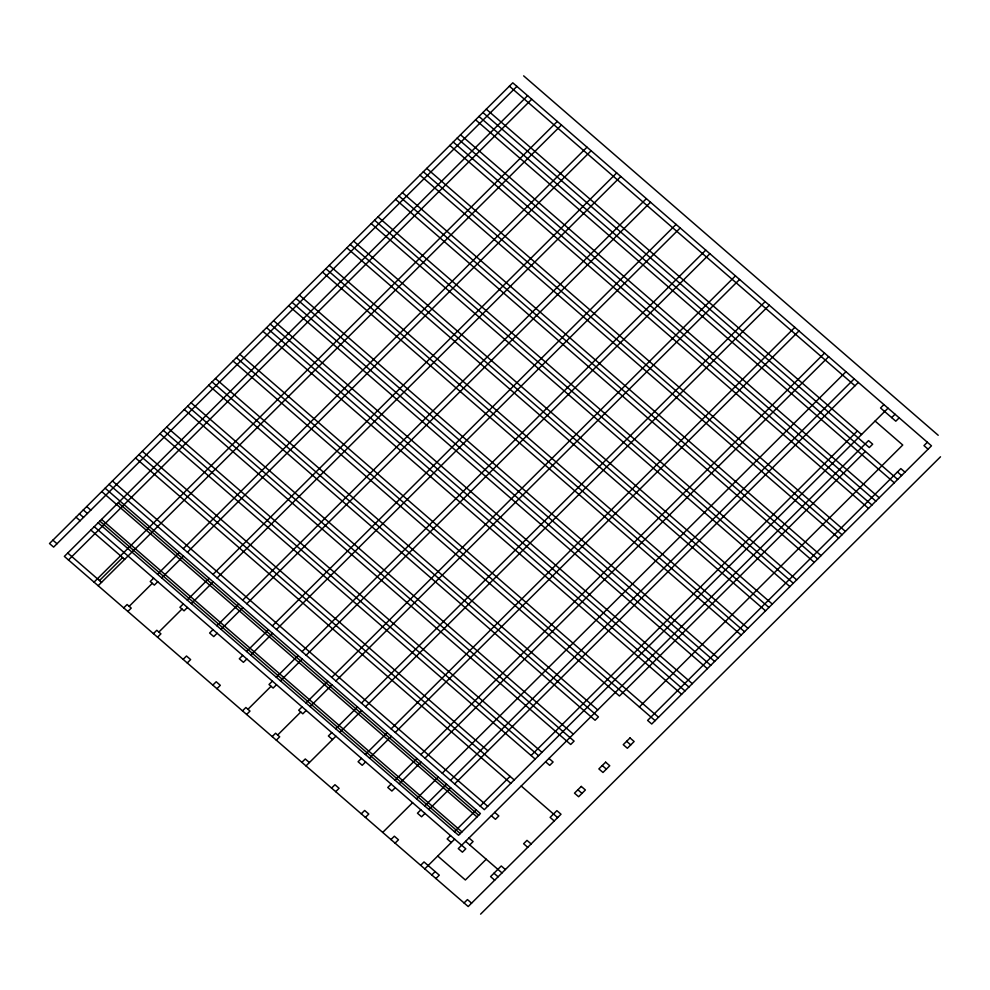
<?xml version="1.0" encoding="UTF-8"?>
<svg xmlns="http://www.w3.org/2000/svg" width="990" height="990" viewBox="0 0 990 990"><rect width="100%" height="100%" fill="white"/><g stroke="black" fill="none" stroke-linecap="round" stroke-linejoin="round"><path stroke-width="1.49" d="M523.636 75.859L938.211 435.278M516.904 86.39L53.621 547.111L49.5 543.535L512.771 82.814L931.466 445.822L651.729 724.012L647.609 720.435L900.838 468.604L904.971 472.18M527.62 95.683L64.35 556.405L468.196 906.531L561.008 814.226L556.887 810.649L550.118 817.381L554.239 820.957M68.471 559.981L531.741 99.26M94.038 582.145L557.308 121.436M99.483 580.573L122.599 557.58M98.158 585.721L561.441 125.012M123.725 607.885L127.116 604.519L131.237 608.095L127.858 611.461M153.623 578.16L150.233 581.526L154.353 585.102L157.744 581.736M157.534 574.274L179.363 552.568M183.274 548.67L587.008 147.176M129.183 606.313L152.299 583.32M161.655 577.851L183.484 556.145M187.395 552.247L591.129 150.752M153.425 633.637L156.804 630.271L160.924 633.835L157.546 637.201M183.311 603.912L179.92 607.278L184.053 610.842L187.432 607.476M187.221 600.014L209.051 578.308M212.961 574.423L616.696 172.916M158.87 632.053L181.987 609.06M191.342 603.591L213.184 581.885M217.082 577.999L620.817 176.492M183.113 659.377L186.504 656.011L190.624 659.587L187.234 662.954M212.999 629.652L209.62 633.018L213.741 636.595L217.132 633.229M216.909 625.767L238.751 604.048M242.661 600.163L646.383 198.656M221.042 629.331L242.872 607.625M246.782 603.739L650.517 202.232M212.801 685.117L216.191 681.751L220.312 685.327L216.934 688.693M242.699 655.392L239.308 658.758L243.429 662.335L246.819 658.969M246.609 651.507L268.438 629.788M272.349 625.903L676.083 224.396M250.73 655.083L272.559 633.365M276.47 629.479L680.204 227.972M242.501 710.857L245.879 707.491L250 711.068L246.621 714.434M272.386 681.132L269.008 684.498L273.129 688.075L276.507 684.709M276.297 677.247L298.126 655.529M302.037 651.643L705.771 250.136M247.946 709.285L271.062 686.293M280.418 680.823L302.259 659.105M306.158 655.219L709.892 253.712M272.188 736.597L275.579 733.231L279.7 736.808L276.309 740.173M302.074 706.872L298.695 710.238L302.816 713.815L306.207 710.449M305.984 702.987L327.826 681.269M331.737 677.383L735.459 275.888M277.633 735.026L300.75 712.033M310.118 706.563L331.947 684.845M335.857 680.959L739.592 279.465M301.876 762.337L305.267 758.971L309.387 762.548M331.774 732.612L328.383 735.978L332.504 739.555M335.684 728.727L357.514 707.021M361.424 703.123L765.159 301.628M306.009 765.913L335.895 736.189M339.805 732.303L361.635 710.597M365.545 706.699L769.279 305.205M331.576 788.09L334.954 784.724L339.087 788.288L335.697 791.666M361.461 758.365L358.083 761.731L362.204 765.307L365.582 761.941M365.372 754.467L387.201 732.761M391.112 728.875L794.846 327.368M369.493 758.043L391.335 736.337M395.245 732.452L798.967 330.945M361.263 813.83L364.654 810.463L368.775 814.04L365.384 817.406M391.149 784.105L387.771 787.471L391.892 791.047L395.282 787.681M395.06 780.219L416.901 758.501M420.812 754.615L824.534 353.108M399.193 783.795L421.022 762.077M424.933 758.192L828.667 356.685M382.709 832.417L412.595 802.692M416.505 798.806L438.347 777.088M442.245 773.202L845.98 371.708M390.951 839.57L394.342 836.204L398.463 839.78L395.084 843.146M420.849 809.845L417.458 813.211L421.579 816.787L424.97 813.421M424.76 805.959L446.589 784.241M450.5 780.355L854.234 378.848M428.88 809.535L450.71 787.817M454.62 783.932L858.355 382.425M420.651 865.31L424.029 861.943L439.288 875.172L435.909 878.538M450.537 835.585L447.158 838.951L451.279 842.527M454.447 831.699L476.277 809.981M480.187 806.095L510.085 776.37M531.073 755.506L857.414 430.959M883.922 404.601L880.543 407.967L895.802 421.196L899.18 417.829M424.772 868.886L454.657 839.161M888.042 408.165L484.32 809.672L109.049 484.32M431.789 874.962L435.167 871.596M891.668 417.619L895.059 414.253M469.706 844.928L473.096 841.562L468.963 837.986M865.384 451.44L619.443 696.02L233.034 361.016M486.226 859.246L465.374 879.986L437.716 856.016M639.342 706.971L902.744 445.017L875.098 421.047M464.075 902.954L467.453 899.588L471.587 903.165M927.345 442.245L923.967 445.611L928.088 449.188M940.5 456.798L480.608 914.141M509.392 86.18L854.964 385.791M486.263 109.172L861.548 434.523M482.885 112.538L869.294 447.554L872.673 444.176L868.552 440.612L458.283 848.603L462.417 852.18L465.795 848.814L94.236 526.68M897.46 471.97L901.581 475.546M478.974 116.436L897.67 479.432M475.584 119.802L894.292 482.798M460.523 134.776L879.219 497.772M457.145 138.142L875.841 501.138M453.234 142.028L871.93 505.036M449.844 145.394L868.539 508.402M426.727 168.387L845.423 531.395M423.336 171.753L842.032 534.761M419.958 175.119L838.654 538.127M402.361 192.629L821.057 555.625M398.97 195.995L817.666 558.991M395.579 199.361L814.275 562.357M377.982 216.86L796.678 579.868M374.604 220.226L793.299 583.234M371.213 223.604L789.909 586.6M353.616 241.102L772.311 604.098M350.225 244.468L768.921 607.464M346.846 247.834L765.542 610.83M329.237 265.345L747.933 628.341M325.858 268.711L744.554 631.707M322.468 272.077L741.163 635.073M299.351 295.07L718.047 658.065M295.961 298.435L714.656 661.431M292.05 302.321L710.746 665.317M288.672 305.687L707.367 668.683M273.611 320.661L692.307 683.669M270.221 324.027L688.916 687.035M266.57 327.665L685.006 690.921M262.932 331.291L681.627 694.287M239.803 354.284L658.499 717.28M236.424 357.65L655.12 720.646M215.436 378.514L597.712 709.941M212.046 381.88L598.455 716.884L595.064 720.25L208.667 385.246M626.62 741.312L630.741 744.888M191.058 402.757L573.346 734.184M187.679 406.123L574.089 741.126L570.698 744.492L184.288 409.489M602.254 765.542L606.375 769.119M166.691 426.987L541.963 752.338M548.967 758.427L553.101 762.003L549.71 765.369L545.589 761.793M163.301 430.353L538.572 755.716M577.875 789.785L581.996 793.361M159.922 433.719L535.194 759.082M142.312 451.23L487.897 750.841M138.934 454.596L514.206 779.947M521.21 786.023L557.63 817.591M135.543 457.962L510.815 783.313M112.427 480.954L487.699 806.305M494.715 812.382L498.836 815.958L495.446 819.324L491.325 815.748M531.123 843.95L527.002 840.374L523.611 843.74L527.744 847.316M105.138 488.206L480.41 813.557L458.568 835.275L98.146 522.794M118.28 502.759L478.714 815.24M101.747 491.572L477.019 816.923M86.687 506.558L90.808 510.135M101.525 519.428L461.959 831.909M505.383 869.554L501.262 865.978L490.582 876.596L494.703 880.172M99.842 521.111L460.263 833.592M83.296 509.924L87.429 513.501M465.585 841.351L501.992 872.92M79.386 513.81L83.519 517.386M493.961 873.23L498.081 876.806M76.007 517.176L80.128 520.752M90.845 530.046L124.666 559.362M52.891 540.169L57.012 543.745M67.728 553.039L101.549 582.355M581.266 786.419L574.497 793.151L578.618 796.727L585.387 789.995L581.266 786.419M605.633 762.176L598.863 768.908L602.984 772.485L609.753 765.753L605.633 762.176M630.011 737.946L623.242 744.678L627.363 748.254L634.132 741.522L630.011 737.946"/></g></svg>
